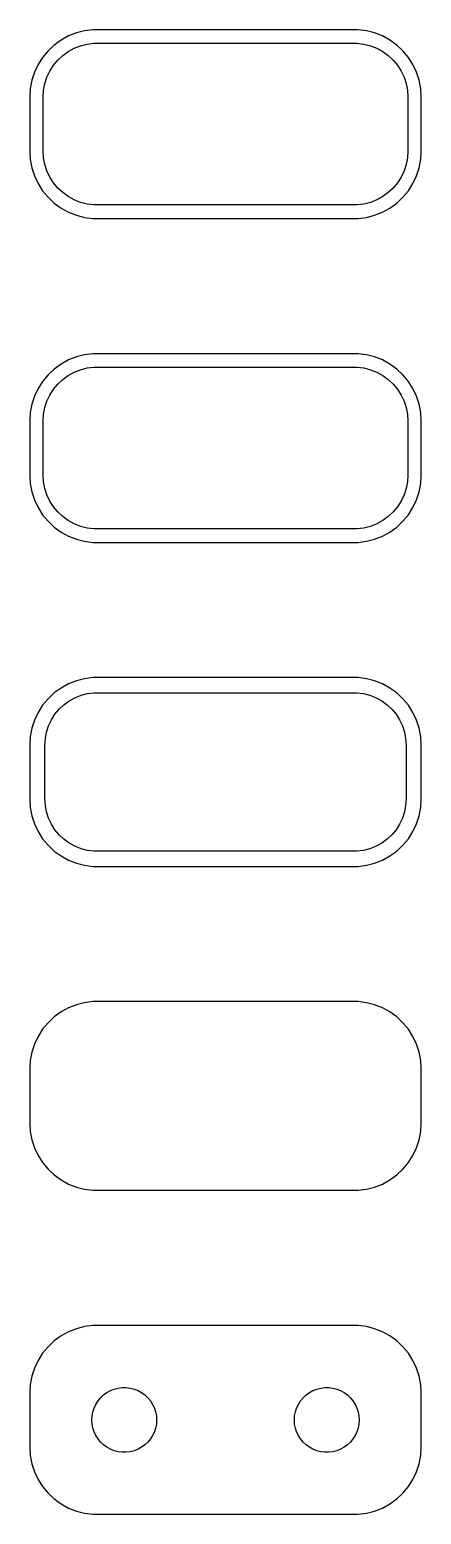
# Model space of a CAD drawing. Header units: metres. Extents: x -14 to 14, y 89 to 199.
import ezdxf

# ---------------------------------------------------------------- set-up
doc = ezdxf.new("R2010")
doc.units = ezdxf.units.M

msp = doc.modelspace()

# ---------------------------------------------------------------- linework, layer by layer
for p, q in [((-12.1791, 198.222), (-12.6871, 197.853)), ((-11.6289, 198.524), (-12.1791, 198.222)), ((-11.0451, 198.755), (-11.6289, 198.524)), ((-10.4369, 198.911), (-11.0451, 198.755)), ((-9.81395, 198.99), (-10.4369, 198.911)), ((-10.2495, 197.929), (-9.75116, 197.992)), ((9.81395, 198.99), (-9.81395, 198.99)), ((-9.75116, 197.992), (9.75116, 197.992)), ((9.75116, 197.992), (10.2495, 197.929)), ((10.4369, 198.911), (9.81395, 198.99)), ((11.0451, 198.755), (10.4369, 198.911)), ((11.6289, 198.524), (11.0451, 198.755)), ((12.1791, 198.222), (11.6289, 198.524)), ((12.6871, 197.853), (12.1791, 198.222)), ((-13.5451, 196.939), (-13.8815, 196.409)), ((-13.1448, 197.423), (-13.5451, 196.939)), ((-12.6871, 197.853), (-13.1448, 197.423)), ((-12.4159, 196.738), (-12.0497, 197.082)), ((-12.0497, 197.082), (-11.6433, 197.377)), ((-11.6433, 197.377), (-11.2031, 197.619)), ((-11.2031, 197.619), (-10.7361, 197.804)), ((-10.7361, 197.804), (-10.2495, 197.929)), ((10.2495, 197.929), (10.7361, 197.804)), ((10.7361, 197.804), (11.2031, 197.619)), ((11.2031, 197.619), (11.6433, 197.377)), ((11.6433, 197.377), (12.0497, 197.082)), ((12.0497, 197.082), (12.4159, 196.738)), ((13.1448, 197.423), (12.6871, 197.853)), ((13.5451, 196.939), (13.1448, 197.423)), ((13.8815, 196.409), (13.5451, 196.939)), ((-14.1489, 195.841), (-14.3429, 195.243)), ((-13.8815, 196.409), (-14.1489, 195.841)), ((-13.2191, 195.472), (-13.0052, 195.927)), ((-13.0052, 195.927), (-12.7361, 196.351)), ((-12.7361, 196.351), (-12.4159, 196.738)), ((12.4159, 196.738), (12.7361, 196.351)), ((12.7361, 196.351), (13.0052, 195.927)), ((13.0052, 195.927), (13.2191, 195.472)), ((14.1489, 195.841), (13.8815, 196.409)), ((14.3429, 195.243), (14.1489, 195.841)), ((-14.3429, 195.243), (-14.4606, 194.627)), ((-13.4684, 194.501), (-13.3743, 194.995)), ((-13.3743, 194.995), (-13.2191, 195.472)), ((13.2191, 195.472), (13.3743, 194.995)), ((13.3743, 194.995), (13.4684, 194.501)), ((14.4606, 194.627), (14.3429, 195.243)), ((-14.4606, 194.627), (-14.5, 194)), ((-14.5, 194), (-14.5, 190)), ((-13.5, 194), (-13.4684, 194.501)), ((-13.5, 190), (-13.5, 194)), ((13.4684, 194.501), (13.5, 194)), ((13.5, 194), (13.5, 190)), ((14.5, 194), (14.4606, 194.627)), ((14.5, 190), (14.5, 194)), ((-14.5, 190), (-14.4606, 189.373)), ((-14.4606, 189.373), (-14.3429, 188.757)), ((-13.4684, 189.499), (-13.5, 190)), ((-13.3743, 189.005), (-13.4684, 189.499)), ((13.4684, 189.499), (13.3743, 189.005)), ((13.5, 190), (13.4684, 189.499)), ((14.3429, 188.757), (14.4606, 189.373)), ((14.4606, 189.373), (14.5, 190)), ((-14.3429, 188.757), (-14.1489, 188.159)), ((-14.1489, 188.159), (-13.8815, 187.591)), ((-13.2191, 188.528), (-13.3743, 189.005)), ((-13.0052, 188.073), (-13.2191, 188.528)), ((-12.7361, 187.649), (-13.0052, 188.073)), ((13.0052, 188.073), (12.7361, 187.649)), ((13.2191, 188.528), (13.0052, 188.073)), ((13.3743, 189.005), (13.2191, 188.528)), ((13.8815, 187.591), (14.1489, 188.159)), ((14.1489, 188.159), (14.3429, 188.757)), ((-13.8815, 187.591), (-13.5451, 187.061)), ((-13.5451, 187.061), (-13.1448, 186.577)), ((-12.4159, 187.262), (-12.7361, 187.649)), ((-12.0497, 186.918), (-12.4159, 187.262)), ((12.4159, 187.262), (12.0497, 186.918)), ((12.7361, 187.649), (12.4159, 187.262)), ((13.1448, 186.577), (13.5451, 187.061)), ((13.5451, 187.061), (13.8815, 187.591)), ((-13.1448, 186.577), (-12.6871, 186.147)), ((-12.6871, 186.147), (-12.1791, 185.778)), ((-11.6433, 186.623), (-12.0497, 186.918)), ((-11.2031, 186.381), (-11.6433, 186.623)), ((-10.7361, 186.196), (-11.2031, 186.381)), ((-10.2495, 186.071), (-10.7361, 186.196)), ((-9.75116, 186.008), (-10.2495, 186.071)), ((9.75116, 186.008), (-9.75116, 186.008)), ((10.2495, 186.071), (9.75116, 186.008)), ((10.7361, 186.196), (10.2495, 186.071)), ((11.2031, 186.381), (10.7361, 186.196)), ((11.6433, 186.623), (11.2031, 186.381)), ((12.0497, 186.918), (11.6433, 186.623)), ((12.1791, 185.778), (12.6871, 186.147)), ((12.6871, 186.147), (13.1448, 186.577)), ((-12.1791, 185.778), (-11.6289, 185.476)), ((-11.6289, 185.476), (-11.0451, 185.245)), ((-11.0451, 185.245), (-10.4369, 185.089)), ((-10.4369, 185.089), (-9.81395, 185.01)), ((-9.81395, 185.01), (9.81395, 185.01)), ((9.81395, 185.01), (10.4369, 185.089)), ((10.4369, 185.089), (11.0451, 185.245)), ((11.0451, 185.245), (11.6289, 185.476)), ((11.6289, 185.476), (12.1791, 185.778)), ((-10.4369, 174.911), (-11.0451, 174.755)), ((-9.81395, 174.99), (-10.4369, 174.911)), ((9.81395, 174.99), (-9.81395, 174.99)), ((10.4369, 174.911), (9.81395, 174.99)), ((11.0451, 174.755), (10.4369, 174.911)), ((-12.6871, 173.853), (-13.1448, 173.423)), ((-12.1791, 174.222), (-12.6871, 173.853)), ((-11.6289, 174.524), (-12.1791, 174.222)), ((-11.0451, 174.755), (-11.6289, 174.524)), ((-11.2031, 173.619), (-10.7361, 173.804)), ((-10.7361, 173.804), (-10.2495, 173.929)), ((-10.2495, 173.929), (-9.75116, 173.992)), ((-9.75116, 173.992), (9.75116, 173.992)), ((9.75116, 173.992), (10.2495, 173.929)), ((10.2495, 173.929), (10.7361, 173.804)), ((10.7361, 173.804), (11.2031, 173.619)), ((11.6289, 174.524), (11.0451, 174.755)), ((12.1791, 174.222), (11.6289, 174.524)), ((12.6871, 173.853), (12.1791, 174.222)), ((13.1448, 173.423), (12.6871, 173.853)), ((-13.5451, 172.939), (-13.8815, 172.409)), ((-13.1448, 173.423), (-13.5451, 172.939)), ((-12.7361, 172.351), (-12.4159, 172.738)), ((-12.4159, 172.738), (-12.0497, 173.082)), ((-12.0497, 173.082), (-11.6433, 173.377)), ((-11.6433, 173.377), (-11.2031, 173.619)), ((11.2031, 173.619), (11.6433, 173.377)), ((11.6433, 173.377), (12.0497, 173.082)), ((12.0497, 173.082), (12.4159, 172.738)), ((12.4159, 172.738), (12.7361, 172.351)), ((13.5451, 172.939), (13.1448, 173.423)), ((13.8815, 172.409), (13.5451, 172.939)), ((-14.1489, 171.841), (-14.3429, 171.243)), ((-13.8815, 172.409), (-14.1489, 171.841)), ((-13.2191, 171.472), (-13.0052, 171.927)), ((-13.0052, 171.927), (-12.7361, 172.351)), ((12.7361, 172.351), (13.0052, 171.927)), ((13.0052, 171.927), (13.2191, 171.472)), ((14.1489, 171.841), (13.8815, 172.409)), ((14.3429, 171.243), (14.1489, 171.841)), ((-14.4606, 170.627), (-14.5, 170)), ((-14.3429, 171.243), (-14.4606, 170.627)), ((-13.5, 170), (-13.4684, 170.501)), ((-13.4684, 170.501), (-13.3743, 170.995)), ((-13.3743, 170.995), (-13.2191, 171.472)), ((13.2191, 171.472), (13.3743, 170.995)), ((13.3743, 170.995), (13.4684, 170.501)), ((13.4684, 170.501), (13.5, 170)), ((14.4606, 170.627), (14.3429, 171.243)), ((14.5, 170), (14.4606, 170.627)), ((-14.5, 170), (-14.5, 166)), ((-13.5, 166), (-13.5, 170)), ((13.5, 170), (13.5, 166)), ((14.5, 166), (14.5, 170)), ((-14.5, 166), (-14.4606, 165.373)), ((-14.4606, 165.373), (-14.3429, 164.757)), ((-13.4684, 165.499), (-13.5, 166)), ((-13.3743, 165.005), (-13.4684, 165.499)), ((-13.2191, 164.528), (-13.3743, 165.005)), ((13.3743, 165.005), (13.2191, 164.528)), ((13.4684, 165.499), (13.3743, 165.005)), ((13.5, 166), (13.4684, 165.499)), ((14.3429, 164.757), (14.4606, 165.373)), ((14.4606, 165.373), (14.5, 166)), ((-14.3429, 164.757), (-14.1489, 164.159)), ((-14.1489, 164.159), (-13.8815, 163.591)), ((-13.0052, 164.073), (-13.2191, 164.528)), ((-12.7361, 163.649), (-13.0052, 164.073)), ((13.0052, 164.073), (12.7361, 163.649)), ((13.2191, 164.528), (13.0052, 164.073)), ((13.8815, 163.591), (14.1489, 164.159)), ((14.1489, 164.159), (14.3429, 164.757)), ((-13.8815, 163.591), (-13.5451, 163.061)), ((-13.5451, 163.061), (-13.1448, 162.577)), ((-12.4159, 163.262), (-12.7361, 163.649)), ((-12.0497, 162.918), (-12.4159, 163.262)), ((-11.6433, 162.623), (-12.0497, 162.918)), ((12.0497, 162.918), (11.6433, 162.623)), ((12.4159, 163.262), (12.0497, 162.918)), ((12.7361, 163.649), (12.4159, 163.262)), ((13.1448, 162.577), (13.5451, 163.061)), ((13.5451, 163.061), (13.8815, 163.591)), ((-13.1448, 162.577), (-12.6871, 162.147)), ((-12.6871, 162.147), (-12.1791, 161.778)), ((-12.1791, 161.778), (-11.6289, 161.476)), ((-11.2031, 162.381), (-11.6433, 162.623)), ((-10.7361, 162.196), (-11.2031, 162.381)), ((-10.2495, 162.071), (-10.7361, 162.196)), ((-9.75116, 162.008), (-10.2495, 162.071)), ((9.75116, 162.008), (-9.75116, 162.008)), ((10.2495, 162.071), (9.75116, 162.008)), ((10.7361, 162.196), (10.2495, 162.071)), ((11.2031, 162.381), (10.7361, 162.196)), ((11.6433, 162.623), (11.2031, 162.381)), ((11.6289, 161.476), (12.1791, 161.778)), ((12.1791, 161.778), (12.6871, 162.147)), ((12.6871, 162.147), (13.1448, 162.577)), ((-11.6289, 161.476), (-11.0451, 161.245)), ((-11.0451, 161.245), (-10.4369, 161.089)), ((-10.4369, 161.089), (-9.81395, 161.01)), ((-9.81395, 161.01), (9.81395, 161.01)), ((9.81395, 161.01), (10.4369, 161.089)), ((10.4369, 161.089), (11.0451, 161.245)), ((11.0451, 161.245), (11.6289, 161.476)), ((-11.0451, 150.755), (-11.6289, 150.524)), ((-10.4369, 150.911), (-11.0451, 150.755)), ((-9.81395, 150.99), (-10.4369, 150.911)), ((9.81395, 150.99), (-9.81395, 150.99)), ((10.4369, 150.911), (9.81395, 150.99)), ((11.0451, 150.755), (10.4369, 150.911)), ((11.6289, 150.524), (11.0451, 150.755)), ((-12.6871, 149.853), (-13.1448, 149.423)), ((-12.1791, 150.222), (-12.6871, 149.853)), ((-11.6289, 150.524), (-12.1791, 150.222)), ((-11.1489, 149.504), (-10.6967, 149.683)), ((-10.6967, 149.683), (-10.2256, 149.804)), ((-10.2256, 149.804), (-9.74316, 149.865)), ((-9.74316, 149.865), (9.74316, 149.865)), ((9.74316, 149.865), (10.2256, 149.804)), ((10.2256, 149.804), (10.6967, 149.683)), ((10.6967, 149.683), (11.1489, 149.504)), ((12.1791, 150.222), (11.6289, 150.524)), ((12.6871, 149.853), (12.1791, 150.222)), ((13.1448, 149.423), (12.6871, 149.853)), ((-13.5451, 148.939), (-13.8815, 148.409)), ((-13.1448, 149.423), (-13.5451, 148.939)), ((-12.633, 148.276), (-12.323, 148.651)), ((-12.323, 148.651), (-11.9685, 148.984)), ((-11.9685, 148.984), (-11.5751, 149.27)), ((-11.5751, 149.27), (-11.1489, 149.504)), ((11.1489, 149.504), (11.5751, 149.27)), ((11.5751, 149.27), (11.9685, 148.984)), ((11.9685, 148.984), (12.323, 148.651)), ((12.323, 148.651), (12.633, 148.276)), ((13.5451, 148.939), (13.1448, 149.423)), ((13.8815, 148.409), (13.5451, 148.939)), ((-14.1489, 147.841), (-14.3429, 147.243)), ((-13.8815, 148.409), (-14.1489, 147.841)), ((-13.251, 146.963), (-13.1007, 147.426)), ((-13.1007, 147.426), (-12.8936, 147.866)), ((-12.8936, 147.866), (-12.633, 148.276)), ((12.633, 148.276), (12.8936, 147.866)), ((12.8936, 147.866), (13.1007, 147.426)), ((13.1007, 147.426), (13.251, 146.963)), ((14.1489, 147.841), (13.8815, 148.409)), ((14.3429, 147.243), (14.1489, 147.841)), ((-14.4606, 146.627), (-14.5, 146)), ((-14.3429, 147.243), (-14.4606, 146.627)), ((-13.3726, 146), (-13.3421, 146.485)), ((-13.3421, 146.485), (-13.251, 146.963)), ((13.251, 146.963), (13.3421, 146.485)), ((13.3421, 146.485), (13.3726, 146)), ((14.4606, 146.627), (14.3429, 147.243)), ((14.5, 146), (14.4606, 146.627)), ((-14.5, 146), (-14.5, 142)), ((-13.3726, 142), (-13.3726, 146)), ((13.3726, 146), (13.3726, 142)), ((14.5, 142), (14.5, 146)), ((-14.5, 142), (-14.4606, 141.373)), ((-13.3421, 141.515), (-13.3726, 142)), ((13.3726, 142), (13.3421, 141.515)), ((14.4606, 141.373), (14.5, 142)), ((-14.4606, 141.373), (-14.3429, 140.757)), ((-13.251, 141.037), (-13.3421, 141.515)), ((-13.1007, 140.574), (-13.251, 141.037)), ((13.251, 141.037), (13.1007, 140.574)), ((13.3421, 141.515), (13.251, 141.037)), ((14.3429, 140.757), (14.4606, 141.373)), ((-14.3429, 140.757), (-14.1489, 140.159)), ((-14.1489, 140.159), (-13.8815, 139.591)), ((-12.8936, 140.134), (-13.1007, 140.574)), ((-12.633, 139.724), (-12.8936, 140.134)), ((-12.323, 139.349), (-12.633, 139.724)), ((12.633, 139.724), (12.323, 139.349)), ((12.8936, 140.134), (12.633, 139.724)), ((13.1007, 140.574), (12.8936, 140.134)), ((13.8815, 139.591), (14.1489, 140.159)), ((14.1489, 140.159), (14.3429, 140.757)), ((-13.8815, 139.591), (-13.5451, 139.061)), ((-13.5451, 139.061), (-13.1448, 138.577)), ((-13.1448, 138.577), (-12.6871, 138.147)), ((-11.9685, 139.016), (-12.323, 139.349)), ((-11.5751, 138.73), (-11.9685, 139.016)), ((-11.1489, 138.496), (-11.5751, 138.73)), ((11.5751, 138.73), (11.1489, 138.496)), ((11.9685, 139.016), (11.5751, 138.73)), ((12.323, 139.349), (11.9685, 139.016)), ((12.6871, 138.147), (13.1448, 138.577)), ((13.1448, 138.577), (13.5451, 139.061)), ((13.5451, 139.061), (13.8815, 139.591)), ((-12.6871, 138.147), (-12.1791, 137.778)), ((-12.1791, 137.778), (-11.6289, 137.476)), ((-11.6289, 137.476), (-11.0451, 137.245)), ((-10.6967, 138.317), (-11.1489, 138.496)), ((-10.2256, 138.196), (-10.6967, 138.317)), ((-9.74316, 138.135), (-10.2256, 138.196)), ((9.74316, 138.135), (-9.74316, 138.135)), ((10.2256, 138.196), (9.74316, 138.135)), ((10.6967, 138.317), (10.2256, 138.196)), ((11.1489, 138.496), (10.6967, 138.317)), ((11.0451, 137.245), (11.6289, 137.476)), ((11.6289, 137.476), (12.1791, 137.778)), ((12.1791, 137.778), (12.6871, 138.147)), ((-11.0451, 137.245), (-10.4369, 137.089)), ((-10.4369, 137.089), (-9.81395, 137.01)), ((-9.81395, 137.01), (9.81395, 137.01)), ((9.81395, 137.01), (10.4369, 137.089)), ((10.4369, 137.089), (11.0451, 137.245)), ((-11.6289, 126.524), (-12.1791, 126.222)), ((-11.0451, 126.755), (-11.6289, 126.524)), ((-10.4369, 126.911), (-11.0451, 126.755)), ((-9.81395, 126.99), (-10.4369, 126.911)), ((9.81395, 126.99), (-9.81395, 126.99)), ((10.4369, 126.911), (9.81395, 126.99)), ((11.0451, 126.755), (10.4369, 126.911)), ((11.6289, 126.524), (11.0451, 126.755)), ((12.1791, 126.222), (11.6289, 126.524)), ((-13.1448, 125.423), (-13.5451, 124.939)), ((-12.6871, 125.853), (-13.1448, 125.423)), ((-12.1791, 126.222), (-12.6871, 125.853)), ((12.6871, 125.853), (12.1791, 126.222)), ((13.1448, 125.423), (12.6871, 125.853)), ((13.5451, 124.939), (13.1448, 125.423)), ((-13.8815, 124.409), (-14.1489, 123.841)), ((-13.5451, 124.939), (-13.8815, 124.409)), ((13.8815, 124.409), (13.5451, 124.939)), ((14.1489, 123.841), (13.8815, 124.409)), ((-14.3429, 123.243), (-14.4606, 122.627)), ((-14.1489, 123.841), (-14.3429, 123.243)), ((14.3429, 123.243), (14.1489, 123.841)), ((14.4606, 122.627), (14.3429, 123.243)), ((-14.4606, 122.627), (-14.5, 122)), ((14.5, 122), (14.4606, 122.627)), ((-14.5, 122), (-14.5, 118)), ((14.5, 118), (14.5, 122)), ((-14.5, 118), (-14.4606, 117.373)), ((14.4606, 117.373), (14.5, 118)), ((-14.4606, 117.373), (-14.3429, 116.757)), ((-14.3429, 116.757), (-14.1489, 116.159)), ((14.1489, 116.159), (14.3429, 116.757)), ((14.3429, 116.757), (14.4606, 117.373)), ((-14.1489, 116.159), (-13.8815, 115.591)), ((-13.8815, 115.591), (-13.5451, 115.061)), ((13.5451, 115.061), (13.8815, 115.591)), ((13.8815, 115.591), (14.1489, 116.159)), ((-13.5451, 115.061), (-13.1448, 114.577)), ((-13.1448, 114.577), (-12.6871, 114.147)), ((12.6871, 114.147), (13.1448, 114.577)), ((13.1448, 114.577), (13.5451, 115.061)), ((-12.6871, 114.147), (-12.1791, 113.778)), ((-12.1791, 113.778), (-11.6289, 113.476)), ((-11.6289, 113.476), (-11.0451, 113.245)), ((11.0451, 113.245), (11.6289, 113.476)), ((11.6289, 113.476), (12.1791, 113.778)), ((12.1791, 113.778), (12.6871, 114.147)), ((-11.0451, 113.245), (-10.4369, 113.089)), ((-10.4369, 113.089), (-9.81395, 113.01)), ((-9.81395, 113.01), (9.81395, 113.01)), ((9.81395, 113.01), (10.4369, 113.089)), ((10.4369, 113.089), (11.0451, 113.245)), ((-11.6289, 102.524), (-12.1791, 102.222)), ((-11.0451, 102.755), (-11.6289, 102.524)), ((-10.4369, 102.911), (-11.0451, 102.755)), ((-9.81395, 102.99), (-10.4369, 102.911)), ((9.81395, 102.99), (-9.81395, 102.99)), ((10.4369, 102.911), (9.81395, 102.99)), ((11.0451, 102.755), (10.4369, 102.911)), ((11.6289, 102.524), (11.0451, 102.755)), ((12.1791, 102.222), (11.6289, 102.524)), ((-13.1448, 101.423), (-13.5451, 100.939)), ((-12.6871, 101.853), (-13.1448, 101.423)), ((-12.1791, 102.222), (-12.6871, 101.853)), ((12.6871, 101.853), (12.1791, 102.222)), ((13.1448, 101.423), (12.6871, 101.853)), ((13.5451, 100.939), (13.1448, 101.423)), ((-13.8815, 100.409), (-14.1489, 99.8406)), ((-13.5451, 100.939), (-13.8815, 100.409)), ((13.8815, 100.409), (13.5451, 100.939)), ((14.1489, 99.8406), (13.8815, 100.409)), ((-14.3429, 99.2434), (-14.4606, 98.6267)), ((-14.1489, 99.8406), (-14.3429, 99.2434)), ((14.3429, 99.2434), (14.1489, 99.8406)), ((14.4606, 98.6267), (14.3429, 99.2434)), ((-14.4606, 98.6267), (-14.5, 98)), ((-14.5, 98), (-14.5, 94)), ((-9.02982, 97.8492), (-8.78598, 98.0264)), ((-8.78598, 98.0264), (-8.52187, 98.1716)), ((-8.52187, 98.1716), (-8.24164, 98.2825)), ((-8.24164, 98.2825), (-7.94971, 98.3575)), ((-7.94971, 98.3575), (-7.6507, 98.3953)), ((-7.6507, 98.3953), (-7.34929, 98.3953)), ((-7.34929, 98.3953), (-7.05028, 98.3575)), ((-7.05028, 98.3575), (-6.75835, 98.2825)), ((-6.75835, 98.2825), (-6.47812, 98.1716)), ((-6.47812, 98.1716), (-6.214, 98.0264)), ((-6.214, 98.0264), (-5.97017, 97.8492)), ((5.97017, 97.8492), (6.214, 98.0264)), ((6.214, 98.0264), (6.47812, 98.1716)), ((6.47812, 98.1716), (6.75835, 98.2825)), ((6.75835, 98.2825), (7.05028, 98.3575)), ((7.05028, 98.3575), (7.34929, 98.3953)), ((7.34929, 98.3953), (7.6507, 98.3953)), ((7.6507, 98.3953), (7.94971, 98.3575)), ((7.94971, 98.3575), (8.24164, 98.2825)), ((8.24164, 98.2825), (8.52187, 98.1716)), ((8.52187, 98.1716), (8.78598, 98.0264)), ((8.78598, 98.0264), (9.02982, 97.8492)), ((14.5, 98), (14.4606, 98.6267)), ((14.5, 94), (14.5, 98)), ((-9.82458, 96.5968), (-9.73146, 96.8835)), ((-9.73146, 96.8835), (-9.60313, 97.1562)), ((-9.60313, 97.1562), (-9.44164, 97.4107)), ((-9.44164, 97.4107), (-9.24951, 97.6429)), ((-9.24951, 97.6429), (-9.02982, 97.8492)), ((-5.97017, 97.8492), (-5.75047, 97.6429)), ((-5.75047, 97.6429), (-5.55835, 97.4107)), ((-5.55835, 97.4107), (-5.39685, 97.1562)), ((-5.39685, 97.1562), (-5.26852, 96.8835)), ((-5.26852, 96.8835), (-5.1754, 96.5968)), ((5.1754, 96.5968), (5.26852, 96.8835)), ((5.26852, 96.8835), (5.39685, 97.1562)), ((5.39685, 97.1562), (5.55835, 97.4107)), ((5.55835, 97.4107), (5.75047, 97.6429)), ((5.75047, 97.6429), (5.97017, 97.8492)), ((9.02982, 97.8492), (9.24951, 97.6429)), ((9.24951, 97.6429), (9.44164, 97.4107)), ((9.44164, 97.4107), (9.60313, 97.1562)), ((9.60313, 97.1562), (9.73146, 96.8835)), ((9.73146, 96.8835), (9.82458, 96.5968)), ((-9.89999, 96), (-9.88107, 96.3008)), ((-9.88107, 95.6992), (-9.89999, 96)), ((-9.88107, 96.3008), (-9.82458, 96.5968)), ((-9.82458, 95.4032), (-9.88107, 95.6992)), ((-5.1754, 96.5968), (-5.11891, 96.3008)), ((-5.11891, 95.6992), (-5.1754, 95.4032)), ((-5.11891, 96.3008), (-5.09999, 96)), ((-5.09999, 96), (-5.11891, 95.6992)), ((5.09999, 96), (5.11891, 96.3008)), ((5.11891, 95.6992), (5.09999, 96)), ((5.11891, 96.3008), (5.1754, 96.5968)), ((5.1754, 95.4032), (5.11891, 95.6992)), ((9.82458, 96.5968), (9.88107, 96.3008)), ((9.88107, 95.6992), (9.82458, 95.4032)), ((9.88107, 96.3008), (9.89999, 96)), ((9.89999, 96), (9.88107, 95.6992)), ((-9.73146, 95.1165), (-9.82458, 95.4032)), ((-9.60313, 94.8438), (-9.73146, 95.1165)), ((-9.44164, 94.5893), (-9.60313, 94.8438)), ((-9.24951, 94.3571), (-9.44164, 94.5893)), ((-5.55835, 94.5893), (-5.75047, 94.3571)), ((-5.39685, 94.8438), (-5.55835, 94.5893)), ((-5.26852, 95.1165), (-5.39685, 94.8438)), ((-5.1754, 95.4032), (-5.26852, 95.1165)), ((5.26852, 95.1165), (5.1754, 95.4032)), ((5.39685, 94.8438), (5.26852, 95.1165)), ((5.55835, 94.5893), (5.39685, 94.8438)), ((5.75047, 94.3571), (5.55835, 94.5893)), ((9.44164, 94.5893), (9.24951, 94.3571)), ((9.60313, 94.8438), (9.44164, 94.5893)), ((9.73146, 95.1165), (9.60313, 94.8438)), ((9.82458, 95.4032), (9.73146, 95.1165)), ((-14.5, 94), (-14.4606, 93.3733)), ((-9.02982, 94.1508), (-9.24951, 94.3571)), ((-8.78598, 93.9736), (-9.02982, 94.1508)), ((-8.52187, 93.8284), (-8.78598, 93.9736)), ((-8.24164, 93.7175), (-8.52187, 93.8284)), ((-7.94971, 93.6425), (-8.24164, 93.7175)), ((-7.6507, 93.6047), (-7.94971, 93.6425)), ((-7.34929, 93.6047), (-7.6507, 93.6047)), ((-7.05028, 93.6425), (-7.34929, 93.6047)), ((-6.75835, 93.7175), (-7.05028, 93.6425)), ((-6.47812, 93.8284), (-6.75835, 93.7175)), ((-6.214, 93.9736), (-6.47812, 93.8284)), ((-5.97017, 94.1508), (-6.214, 93.9736)), ((-5.75047, 94.3571), (-5.97017, 94.1508)), ((5.97017, 94.1508), (5.75047, 94.3571)), ((6.214, 93.9736), (5.97017, 94.1508)), ((6.47812, 93.8284), (6.214, 93.9736)), ((6.75835, 93.7175), (6.47812, 93.8284)), ((7.05028, 93.6425), (6.75835, 93.7175)), ((7.34929, 93.6047), (7.05028, 93.6425)), ((7.6507, 93.6047), (7.34929, 93.6047)), ((7.94971, 93.6425), (7.6507, 93.6047)), ((8.24164, 93.7175), (7.94971, 93.6425)), ((8.52187, 93.8284), (8.24164, 93.7175)), ((8.78598, 93.9736), (8.52187, 93.8284)), ((9.02982, 94.1508), (8.78598, 93.9736)), ((9.24951, 94.3571), (9.02982, 94.1508)), ((14.4606, 93.3733), (14.5, 94)), ((-14.4606, 93.3733), (-14.3429, 92.7566)), ((-14.3429, 92.7566), (-14.1489, 92.1594)), ((14.1489, 92.1594), (14.3429, 92.7566)), ((14.3429, 92.7566), (14.4606, 93.3733)), ((-14.1489, 92.1594), (-13.8815, 91.5912)), ((-13.8815, 91.5912), (-13.5451, 91.0611)), ((13.5451, 91.0611), (13.8815, 91.5912)), ((13.8815, 91.5912), (14.1489, 92.1594)), ((-13.5451, 91.0611), (-13.1448, 90.5773)), ((-13.1448, 90.5773), (-12.6871, 90.1474)), ((12.6871, 90.1474), (13.1448, 90.5773)), ((13.1448, 90.5773), (13.5451, 91.0611)), ((-12.6871, 90.1474), (-12.1791, 89.7784)), ((-12.1791, 89.7784), (-11.6289, 89.4759)), ((-11.6289, 89.4759), (-11.0451, 89.2447)), ((-11.0451, 89.2447), (-10.4369, 89.0886)), ((-10.4369, 89.0886), (-9.81395, 89.0099)), ((9.81395, 89.0099), (10.4369, 89.0886)), ((10.4369, 89.0886), (11.0451, 89.2447)), ((11.0451, 89.2447), (11.6289, 89.4759)), ((11.6289, 89.4759), (12.1791, 89.7784)), ((12.1791, 89.7784), (12.6871, 90.1474)), ((-9.81395, 89.0099), (9.81395, 89.0099))]:
    msp.add_line(p, q)

doc.saveas('drawing.dxf')
